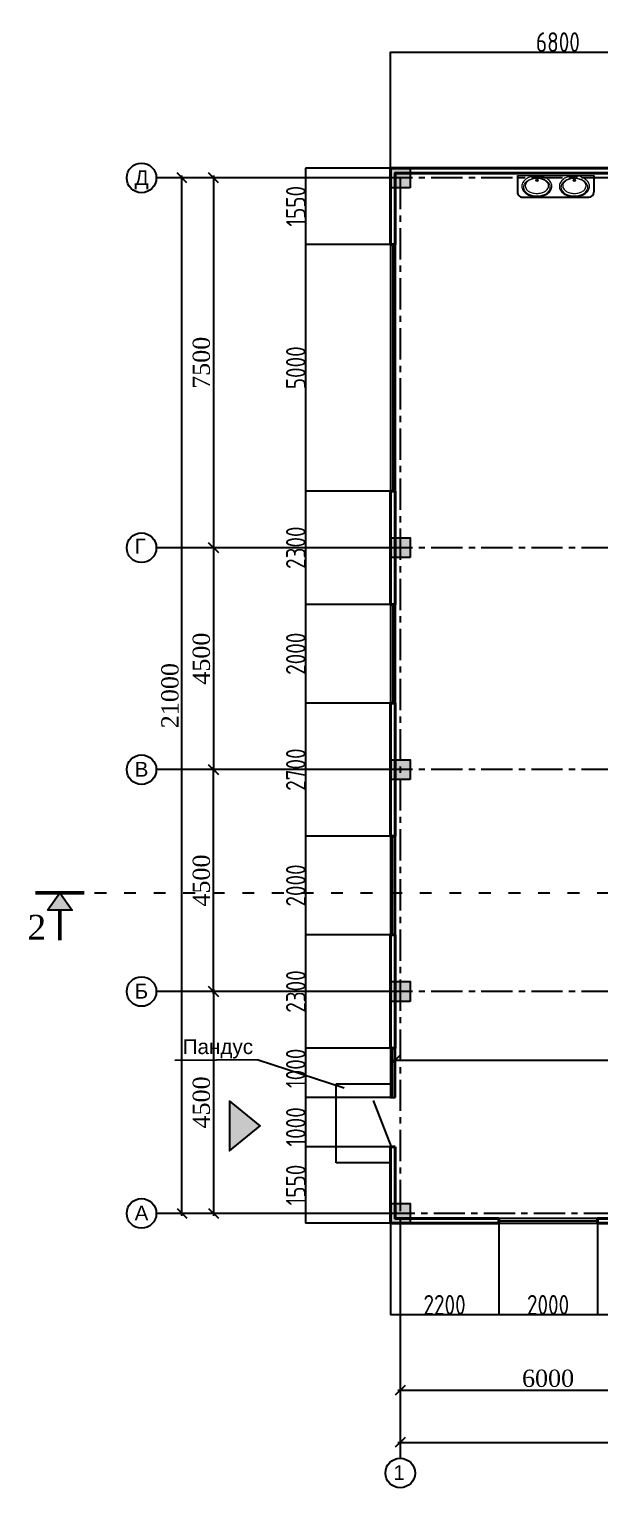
# Model space of a CAD drawing. Header units: millimetres. Extents: x 72928 to 1386960, y 320086 to 445536.
# Drawn here: x 106156 to 117737, y 384755 to 414337 of the extents above; entities that cross this region are included whole.
import ezdxf

# ---------------------------------------------------------------- set-up
doc = ezdxf.new("R2010")
doc.units = ezdxf.units.MM
doc.linetypes.add('ACAD_ISO03W100', pattern=[30, 12, -18])
doc.linetypes.add('CENTER', pattern=[50.8, 31.75, -6.35, 6.35, -6.35])
doc.layers.get('Defpoints').update_dxf_attribs({"color": 140})
doc.layers.add('ђЂЊЉЂ', color=7, linetype='Continuous')
doc.styles.add('Arch-Dim', font='romans.shx', dxfattribs={"width": 0.75})
doc.styles.add('ira', font='arial.ttf', dxfattribs={"height": 3})
doc.styles.add('J~stule', font='dutch.ttf')
doc.dimstyles.new('Annotative-UK', dxfattribs={"dimscale": 0, "dimtxt": 2.5, "dimasz": 1.5, "dimexe": 1.5, "dimexo": 1.5, "dimgap": 0.8, "dimtad": 1, "dimdec": 0, "dimdsep": 46, "dimtxsty": 'Arch-Dim', "dimblk": 'ARCHTICK', "dimcen": 2.5, "dimadec": 1, "dimazin": 2, "dimtfac": 1, "dimtdec": 0, "dimtix": 1, "dimtmove": 2, "dimatfit": 3, "dimfxl": 1, "dimtolj": 1, "dimtzin": 0, "dimarcsym": 0})
doc.dimstyles.new('J~style', dxfattribs={"dimscale": 100, "dimtxt": 3.5, "dimasz": 2, "dimexe": 0.55, "dimexo": 0.725, "dimtad": 1, "dimdec": 0, "dimdsep": 46, "dimtxsty": 'J~stule', "dimblk": 'OBLIQUE', "dimcen": 2, "dimdle": 0.5, "dimadec": 0, "dimazin": 0, "dimtfac": 1, "dimtdec": 0, "dimtmove": 0, "dimatfit": 3, "dimfxl": 1, "dimarcsym": 0})

# ---------------------------------------------------------------- blocks, each defined once
blk = doc.blocks.new('_Oblique')
at = {"color": 0, "linetype": 'ByBlock', "lineweight": -2}
blk.add_line((-0.5, -0.5), (0.5, 0.5), dxfattribs=at)
blk = doc.blocks.new('*D26')
at = {"color": 0, "lineweight": -2, "transparency": 16777216}
for p, q in [((113686, 386683), (113686, 385622)), ((161686, 386683), (161686, 385622)), ((113636, 385677), (161736, 385677))]:
    blk.add_line(p, q, dxfattribs=at)
at = {"layer": 'Defpoints', "color": 0, "transparency": 16777216}
for p in [(113686, 386756), (161686, 386756), (161686, 385677)]:
    blk.add_point(p, dxfattribs=at)
at = {"color": 0, "lineweight": -2, "transparency": 16777216, "xscale": 200, "yscale": 200, "zscale": 200, "rotation": 180}
blk.add_blockref('_Oblique', (113686, 385677), dxfattribs=at)
at = {"color": 0, "lineweight": -2, "transparency": 16777216, "xscale": 200, "yscale": 200, "zscale": 200}
blk.add_blockref('_Oblique', (161686, 385677), dxfattribs=at)
at = {"color": 0, "transparency": 16777216, "insert": (137686, 385918), "char_height": 350, "attachment_point": 5, "style": 'J~stule'}
blk.add_mtext('48000', dxfattribs=at)
blk = doc.blocks.new('*D31')
at = {"color": 0, "lineweight": -2, "transparency": 16777216}
for p, q in [((113686, 389340), (113686, 386678)), ((119686, 389340), (119686, 386678)), ((113636, 386733), (119736, 386733))]:
    blk.add_line(p, q, dxfattribs=at)
at = {"layer": 'Defpoints', "color": 0, "transparency": 16777216}
for p in [(113686, 389412), (119686, 389412), (119686, 386733)]:
    blk.add_point(p, dxfattribs=at)
at = {"color": 0, "lineweight": -2, "transparency": 16777216, "xscale": 200, "yscale": 200, "zscale": 200, "rotation": 180}
blk.add_blockref('_Oblique', (113686, 386733), dxfattribs=at)
at = {"color": 0, "lineweight": -2, "transparency": 16777216, "xscale": 200, "yscale": 200, "zscale": 200}
blk.add_blockref('_Oblique', (119686, 386733), dxfattribs=at)
at = {"color": 0, "transparency": 16777216, "insert": (116686, 386974), "char_height": 350, "attachment_point": 5, "style": 'J~stule'}
blk.add_mtext('6000', dxfattribs=at)
blk = doc.blocks.new('*D145')
at = {"color": 0, "lineweight": -2, "transparency": 16777216}
for p, q in [((109929, 411321), (109202, 411321)), ((109257, 390271), (109257, 411371)), ((111669, 390321), (109202, 390321))]:
    blk.add_line(p, q, dxfattribs=at)
at = {"layer": 'Defpoints', "color": 0, "transparency": 16777216}
for p in [(109257, 411321), (110002, 411321), (111741, 390321)]:
    blk.add_point(p, dxfattribs=at)
at = {"color": 0, "lineweight": -2, "transparency": 16777216, "xscale": 200, "yscale": 200, "zscale": 200}
for p, rotation in [((109257, 411321), 90), ((109257, 390321), 270)]:
    blk.add_blockref('_Oblique', p, dxfattribs=dict(at, rotation=rotation))
at = {"color": 0, "transparency": 16777216, "insert": (109015, 400821), "char_height": 350, "attachment_point": 5, "rotation": 90, "style": 'J~stule'}
blk.add_mtext('21000', dxfattribs=at)
blk = doc.blocks.new('*D32')
at = {"color": 0, "lineweight": -2, "transparency": 16777216}
for p, q in [((109929, 411321), (109842, 411321)), ((109897, 411371), (109897, 403771)), ((110173, 403821), (109842, 403821))]:
    blk.add_line(p, q, dxfattribs=at)
at = {"layer": 'Defpoints', "color": 0, "transparency": 16777216}
for p in [(110002, 411321), (109897, 403821), (110246, 403821)]:
    blk.add_point(p, dxfattribs=at)
at = {"color": 0, "lineweight": -2, "transparency": 16777216, "xscale": 200, "yscale": 200, "zscale": 200}
for p, rotation in [((109897, 411321), 90), ((109897, 403821), 270)]:
    blk.add_blockref('_Oblique', p, dxfattribs=dict(at, rotation=rotation))
at = {"color": 0, "transparency": 16777216, "insert": (109652, 407571), "char_height": 350, "attachment_point": 5, "rotation": 90, "style": 'J~stule'}
blk.add_mtext('7500', dxfattribs=at)
blk = doc.blocks.new('*D146')
at = {"color": 0, "lineweight": -2, "transparency": 16777216}
for p, q in [((110190, 394821), (109842, 394821)), ((109897, 394871), (109897, 390271)), ((112288, 390321), (109842, 390321))]:
    blk.add_line(p, q, dxfattribs=at)
at = {"layer": 'Defpoints', "color": 0, "transparency": 16777216}
for p in [(110263, 394821), (109897, 390321), (112361, 390321)]:
    blk.add_point(p, dxfattribs=at)
at = {"color": 0, "lineweight": -2, "transparency": 16777216, "xscale": 200, "yscale": 200, "zscale": 200}
for p, rotation in [((109897, 394821), 90), ((109897, 390321), 270)]:
    blk.add_blockref('_Oblique', p, dxfattribs=dict(at, rotation=rotation))
at = {"color": 0, "transparency": 16777216, "insert": (109652, 392571), "char_height": 350, "attachment_point": 5, "rotation": 90, "style": 'J~stule'}
blk.add_mtext('4500', dxfattribs=at)
blk = doc.blocks.new('*D147')
at = {"color": 0, "lineweight": -2, "transparency": 16777216}
for p, q in [((109897, 394771), (109897, 399371)), ((112647, 399321), (109842, 399321)), ((112647, 394821), (109842, 394821))]:
    blk.add_line(p, q, dxfattribs=at)
at = {"layer": 'Defpoints', "color": 0, "transparency": 16777216}
for p in [(109897, 399321), (112720, 399321), (112720, 394821)]:
    blk.add_point(p, dxfattribs=at)
at = {"color": 0, "lineweight": -2, "transparency": 16777216, "xscale": 200, "yscale": 200, "zscale": 200}
for p, rotation in [((109897, 399321), 90), ((109897, 394821), 270)]:
    blk.add_blockref('_Oblique', p, dxfattribs=dict(at, rotation=rotation))
at = {"color": 0, "transparency": 16777216, "insert": (109652, 397071), "char_height": 350, "attachment_point": 5, "rotation": 90, "style": 'J~stule'}
blk.add_mtext('4500', dxfattribs=at)
blk = doc.blocks.new('*D33')
at = {"color": 0, "lineweight": -2, "transparency": 16777216}
for p, q in [((110173, 403821), (109842, 403821)), ((109897, 403871), (109897, 399271)), ((110173, 399321), (109842, 399321))]:
    blk.add_line(p, q, dxfattribs=at)
at = {"layer": 'Defpoints', "color": 0, "transparency": 16777216}
for p in [(110246, 403821), (109897, 399321), (110246, 399321)]:
    blk.add_point(p, dxfattribs=at)
at = {"color": 0, "lineweight": -2, "transparency": 16777216, "xscale": 200, "yscale": 200, "zscale": 200}
for p, rotation in [((109897, 403821), 90), ((109897, 399321), 270)]:
    blk.add_blockref('_Oblique', p, dxfattribs=dict(at, rotation=rotation))
at = {"color": 0, "transparency": 16777216, "insert": (109652, 401571), "char_height": 350, "attachment_point": 5, "rotation": 90, "style": 'J~stule'}
blk.add_mtext('4500', dxfattribs=at)
blk = doc.blocks.new('hfhfrt')
at = {"lineweight": 13}
blk.add_line((1120341, -286193), (1120341, -284643), dxfattribs=at)
at = {"color": 7}
for p, q in [((1120341, -284643), (1120680, -284643)), ((1120341, -286193), (1120680, -286193))]:
    blk.add_line(p, q, dxfattribs=at)
blk.add_line((1120780, -286093), (1120780, -284743))
at = {"lineweight": 13}
for centre, radius in [((1120370, -285038), 17.3), ((1120370, -284986), 9.72), ((1120370, -285038), 10.5), ((1120370, -285090), 9.72), ((1120440, -285038), 23.1), ((1120440, -285038), 14.7), ((1120370, -285747), 9.72), ((1120370, -285799), 17.3), ((1120370, -285799), 10.5), ((1120370, -285851), 9.72), ((1120440, -285799), 23.1), ((1120440, -285799), 14.7)]:
    blk.add_circle(centre, radius, dxfattribs=at)
for centre, radius, start, end in [((1120673, -285006), 321, 145.0207, 163.8377), ((1120605, -284958), 237, 120.6261, 145.0207), ((1120663, -285010), 258, 147.2843, 165.0999), ((1120700, -285006), 294, 146.8349, 164.8534), ((1120596, -284967), 178, 122.8146, 147.2843), ((1120626, -284958), 206, 122.3676, 146.8349), ((1120561, -284885), 152, 90, 120.6261), ((1120554, -284901), 100, 90, 122.8146), ((1120580, -284885), 119, 90, 122.3676), ((1120554, -284901), 100, 57.1854, 90), ((1120561, -284885), 152, 59.3739, 90), ((1120580, -284885), 119, 57.6324, 90), ((1120511, -284967), 178, 32.7157, 57.1854), ((1120518, -284958), 237, 34.9793, 59.3739), ((1120533, -284958), 206, 33.1651, 57.6324), ((1120445, -285010), 258, 14.9001, 32.7157), ((1120459, -285006), 294, 15.1466, 33.1651), ((1120449, -285006), 321, 16.1623, 34.9793), ((1120782, -285038), 434, 163.8377, 180), ((1120782, -285038), 434, 180, 196.1623), ((1120673, -285069), 321, 196.1623, 214.9793), ((1120817, -285038), 415, 164.8534, 180), ((1120769, -285038), 367, 165.0999, 180), ((1120769, -285038), 367, 180, 194.9001), ((1120817, -285038), 415, 180, 195.1466), ((1120663, -285066), 258, 194.9001, 212.7157), ((1120700, -285070), 294, 195.1466, 213.1651), ((1120445, -285066), 258, 327.2843, 345.0999), ((1120338, -285038), 367, 0, 14.9001), ((1120338, -285038), 367, 345.0999, 0), ((1120459, -285070), 294, 326.8349, 344.8534), ((1120449, -285069), 321, 325.0207, 343.8377), ((1120342, -285038), 415, 0, 15.1466), ((1120342, -285038), 415, 344.8534, 0), ((1120340, -285038), 434, 0, 16.1623), ((1120340, -285038), 434, 343.8377, 0), ((1120605, -285117), 237, 214.9793, 239.3739), ((1120596, -285109), 178, 212.7157, 237.1854), ((1120626, -285118), 206, 213.1651, 237.6324), ((1120561, -285191), 152, 239.3739, 270), ((1120554, -285174), 100, 237.1854, 270), ((1120580, -285191), 119, 237.6324, 270), ((1120554, -285174), 100, 270, 302.8146), ((1120561, -285191), 152, 270, 300.6261), ((1120580, -285191), 119, 270, 302.3676), ((1120511, -285109), 178, 302.8146, 327.2843), ((1120518, -285117), 237, 300.6261, 325.0207), ((1120533, -285118), 206, 302.3676, 326.8349), ((1120782, -285799), 434, 163.8377, 180), ((1120673, -285767), 321, 145.0207, 163.8377), ((1120817, -285799), 415, 164.8534, 180), ((1120769, -285799), 367, 165.0999, 180), ((1120605, -285719), 237, 120.6261, 145.0207), ((1120663, -285771), 258, 147.2843, 165.0999), ((1120700, -285767), 294, 146.8349, 164.8534), ((1120596, -285728), 178, 122.8146, 147.2843), ((1120626, -285719), 206, 122.3676, 146.8349), ((1120561, -285646), 152, 90, 120.6261), ((1120554, -285662), 100, 90, 122.8146), ((1120580, -285646), 119, 90, 122.3676), ((1120554, -285662), 100, 57.1854, 90), ((1120561, -285646), 152, 59.3739, 90), ((1120580, -285646), 119, 57.6324, 90), ((1120511, -285728), 178, 32.7157, 57.1854), ((1120518, -285719), 237, 34.9793, 59.3739), ((1120533, -285719), 206, 33.1651, 57.6324), ((1120445, -285771), 258, 14.9001, 32.7157), ((1120338, -285799), 367, 0, 14.9001), ((1120459, -285767), 294, 15.1466, 33.1651), ((1120449, -285767), 321, 16.1623, 34.9793), ((1120342, -285799), 415, 0, 15.1466), ((1120340, -285799), 434, 0, 16.1623), ((1120782, -285799), 434, 180, 196.1623), ((1120673, -285830), 321, 196.1623, 214.9793), ((1120769, -285799), 367, 180, 194.9001), ((1120817, -285799), 415, 180, 195.1466), ((1120605, -285878), 237, 214.9793, 239.3739), ((1120663, -285827), 258, 194.9001, 212.7157), ((1120700, -285831), 294, 195.1466, 213.1651), ((1120596, -285870), 178, 212.7157, 237.1854), ((1120626, -285879), 206, 213.1651, 237.6324), ((1120554, -285935), 100, 237.1854, 270), ((1120580, -285952), 119, 237.6324, 270), ((1120554, -285935), 100, 270, 302.8146), ((1120580, -285952), 119, 270, 302.3676), ((1120511, -285870), 178, 302.8146, 327.2843), ((1120518, -285878), 237, 300.6261, 325.0207), ((1120533, -285879), 206, 302.3676, 326.8349), ((1120445, -285827), 258, 327.2843, 345.0999), ((1120338, -285799), 367, 345.0999, 0), ((1120459, -285831), 294, 326.8349, 344.8534), ((1120449, -285830), 321, 325.0207, 343.8377), ((1120342, -285799), 415, 344.8534, 0), ((1120340, -285799), 434, 343.8377, 0), ((1120561, -285952), 152, 239.3739, 270), ((1120561, -285952), 152, 270, 300.6261)]:
    blk.add_arc(centre, radius, start, end, dxfattribs=at)
at = {"color": 7}
for centre, start, end in [((1120680, -284743), 0, 90), ((1120680, -286093), 270, 0)]:
    blk.add_arc(centre, 100, start, end, dxfattribs=at)
blk = doc.blocks.new('*D151')
at = {"color": 0, "lineweight": -2, "transparency": 16777216}
for p, q in [((113586, 393598), (113586, 393374)), ((137486, 393598), (137486, 393374)), ((113536, 393429), (137536, 393429))]:
    blk.add_line(p, q, dxfattribs=at)
at = {"layer": 'Defpoints', "color": 0, "transparency": 16777216}
for p in [(113586, 393671), (137486, 393671), (137486, 393429)]:
    blk.add_point(p, dxfattribs=at)
at = {"color": 0, "lineweight": -2, "transparency": 16777216, "xscale": 200, "yscale": 200, "zscale": 200, "rotation": 180}
blk.add_blockref('_Oblique', (113586, 393429), dxfattribs=at)
at = {"color": 0, "lineweight": -2, "transparency": 16777216, "xscale": 200, "yscale": 200, "zscale": 200}
blk.add_blockref('_Oblique', (137486, 393429), dxfattribs=at)
at = {"color": 0, "transparency": 16777216, "insert": (125536, 393670), "char_height": 350, "attachment_point": 5, "style": 'J~stule'}
blk.add_mtext('23900', dxfattribs=at)
blk = doc.blocks.new('_ArchTick')
at = {"color": 0, "linetype": 'ByBlock', "const_width": 0.15}
blk.add_lwpolyline([(-0.5, -0.5), (0.5, 0.5)], dxfattribs=at)
blk = doc.blocks.new('*D163')
at = {"color": 0, "lineweight": -2, "transparency": 16777216}
for p, q in [((113486, 390119), (113486, 388265)), ((115686, 390119), (115686, 388265)), ((113486, 388267), (115686, 388267))]:
    blk.add_line(p, q, dxfattribs=at)
at = {"layer": 'Defpoints', "color": 0, "transparency": 16777216}
for p in [(113486, 390121), (115686, 390121), (115686, 388267)]:
    blk.add_point(p, dxfattribs=at)
at = {"color": 0, "lineweight": -2, "transparency": 16777216, "xscale": 1.5, "yscale": 1.5, "zscale": 1.5, "rotation": 180}
blk.add_blockref('_ArchTick', (113486, 388267), dxfattribs=at)
at = {"color": 0, "lineweight": -2, "transparency": 16777216, "xscale": 1.5, "yscale": 1.5, "zscale": 1.5}
blk.add_blockref('_ArchTick', (115686, 388267), dxfattribs=at)
at = {"color": 0, "transparency": 16777216, "insert": (114586, 388467), "char_height": 400, "attachment_point": 5, "style": 'Arch-Dim'}
blk.add_mtext('\\A1;2200', dxfattribs=at)
blk = doc.blocks.new('*D180')
at = {"color": 0, "lineweight": -2, "transparency": 16777216}
for p, q in [((115686, 390119), (115686, 388265)), ((117686, 390119), (117686, 388265)), ((115686, 388267), (117686, 388267))]:
    blk.add_line(p, q, dxfattribs=at)
at = {"layer": 'Defpoints', "color": 0, "transparency": 16777216}
for p in [(115686, 390121), (117686, 390121), (117686, 388267)]:
    blk.add_point(p, dxfattribs=at)
at = {"color": 0, "lineweight": -2, "transparency": 16777216, "xscale": 1.5, "yscale": 1.5, "zscale": 1.5, "rotation": 180}
blk.add_blockref('_ArchTick', (115686, 388267), dxfattribs=at)
at = {"color": 0, "lineweight": -2, "transparency": 16777216, "xscale": 1.5, "yscale": 1.5, "zscale": 1.5}
blk.add_blockref('_ArchTick', (117686, 388267), dxfattribs=at)
at = {"color": 0, "transparency": 16777216, "insert": (116686, 388467), "char_height": 400, "attachment_point": 5, "style": 'Arch-Dim'}
blk.add_mtext('\\A1;2000', dxfattribs=at)
blk = doc.blocks.new('*D181')
at = {"color": 0, "lineweight": -2, "transparency": 16777216}
for p, q in [((117686, 390119), (117686, 388265)), ((121686, 390119), (121686, 388265)), ((117686, 388267), (121686, 388267))]:
    blk.add_line(p, q, dxfattribs=at)
at = {"layer": 'Defpoints', "color": 0, "transparency": 16777216}
for p in [(117686, 390121), (121686, 390121), (121686, 388267)]:
    blk.add_point(p, dxfattribs=at)
at = {"color": 0, "lineweight": -2, "transparency": 16777216, "xscale": 1.5, "yscale": 1.5, "zscale": 1.5, "rotation": 180}
blk.add_blockref('_ArchTick', (117686, 388267), dxfattribs=at)
at = {"color": 0, "lineweight": -2, "transparency": 16777216, "xscale": 1.5, "yscale": 1.5, "zscale": 1.5}
blk.add_blockref('_ArchTick', (121686, 388267), dxfattribs=at)
at = {"color": 0, "transparency": 16777216, "insert": (119686, 388467), "char_height": 400, "attachment_point": 5, "style": 'Arch-Dim'}
blk.add_mtext('\\A1;4000', dxfattribs=at)
blk = doc.blocks.new('*D196')
at = {"color": 0, "lineweight": -2, "transparency": 16777216}
for p, q in [((113485, 391671), (111767, 391671)), ((111768, 390121), (111768, 391671)), ((113485, 390121), (111767, 390121))]:
    blk.add_line(p, q, dxfattribs=at)
at = {"layer": 'Defpoints', "color": 0, "transparency": 16777216}
for p in [(111768, 391671), (113486, 391671), (113486, 390121)]:
    blk.add_point(p, dxfattribs=at)
at = {"color": 0, "lineweight": -2, "transparency": 16777216, "xscale": 1.5, "yscale": 1.5, "zscale": 1.5}
for p, rotation in [((111768, 391671), 90), ((111768, 390121), 270)]:
    blk.add_blockref('_ArchTick', p, dxfattribs=dict(at, rotation=rotation))
at = {"color": 0, "transparency": 16777216, "insert": (111568, 390896), "char_height": 400, "attachment_point": 5, "rotation": 90, "style": 'Arch-Dim'}
blk.add_mtext('\\A1;1550', dxfattribs=at)
blk = doc.blocks.new('*D197')
at = {"color": 0, "lineweight": -2, "transparency": 16777216}
for p, q in [((113485, 395971), (111767, 395971)), ((111768, 393671), (111768, 395971)), ((113485, 393671), (111767, 393671))]:
    blk.add_line(p, q, dxfattribs=at)
at = {"layer": 'Defpoints', "color": 0, "transparency": 16777216}
for p in [(111768, 395971), (113486, 395971), (113486, 393671)]:
    blk.add_point(p, dxfattribs=at)
at = {"color": 0, "lineweight": -2, "transparency": 16777216, "xscale": 1.5, "yscale": 1.5, "zscale": 1.5}
for p, rotation in [((111768, 395971), 90), ((111768, 393671), 270)]:
    blk.add_blockref('_ArchTick', p, dxfattribs=dict(at, rotation=rotation))
at = {"color": 0, "transparency": 16777216, "insert": (111568, 394821), "char_height": 400, "attachment_point": 5, "rotation": 90, "style": 'Arch-Dim'}
blk.add_mtext('\\A1;2300', dxfattribs=at)
blk = doc.blocks.new('*D198')
at = {"color": 0, "lineweight": -2, "transparency": 16777216}
for p, q in [((113485, 397971), (111767, 397971)), ((111768, 395971), (111768, 397971)), ((113485, 395971), (111767, 395971))]:
    blk.add_line(p, q, dxfattribs=at)
at = {"layer": 'Defpoints', "color": 0, "transparency": 16777216}
for p in [(111768, 397971), (113486, 397971), (113486, 395971)]:
    blk.add_point(p, dxfattribs=at)
at = {"color": 0, "lineweight": -2, "transparency": 16777216, "xscale": 1.5, "yscale": 1.5, "zscale": 1.5}
for p, rotation in [((111768, 397971), 90), ((111768, 395971), 270)]:
    blk.add_blockref('_ArchTick', p, dxfattribs=dict(at, rotation=rotation))
at = {"color": 0, "transparency": 16777216, "insert": (111568, 396971), "char_height": 400, "attachment_point": 5, "rotation": 90, "style": 'Arch-Dim'}
blk.add_mtext('\\A1;2000', dxfattribs=at)
blk = doc.blocks.new('*D164')
at = {"color": 0, "lineweight": -2, "transparency": 16777216}
for p, q in [((113485, 400671), (111767, 400671)), ((111768, 397971), (111768, 400671)), ((113485, 397971), (111767, 397971))]:
    blk.add_line(p, q, dxfattribs=at)
at = {"layer": 'Defpoints', "color": 0, "transparency": 16777216}
for p in [(111768, 400671), (113486, 400671), (113486, 397971)]:
    blk.add_point(p, dxfattribs=at)
at = {"color": 0, "lineweight": -2, "transparency": 16777216, "xscale": 1.5, "yscale": 1.5, "zscale": 1.5}
for p, rotation in [((111768, 400671), 90), ((111768, 397971), 270)]:
    blk.add_blockref('_ArchTick', p, dxfattribs=dict(at, rotation=rotation))
at = {"color": 0, "transparency": 16777216, "insert": (111568, 399321), "char_height": 400, "attachment_point": 5, "rotation": 90, "style": 'Arch-Dim'}
blk.add_mtext('\\A1;2700', dxfattribs=at)
blk = doc.blocks.new('*D165')
at = {"color": 0, "lineweight": -2, "transparency": 16777216}
for p, q in [((113485, 402671), (111767, 402671)), ((111768, 400671), (111768, 402671)), ((113485, 400671), (111767, 400671))]:
    blk.add_line(p, q, dxfattribs=at)
at = {"layer": 'Defpoints', "color": 0, "transparency": 16777216}
for p in [(111768, 402671), (113486, 402671), (113486, 400671)]:
    blk.add_point(p, dxfattribs=at)
at = {"color": 0, "lineweight": -2, "transparency": 16777216, "xscale": 1.5, "yscale": 1.5, "zscale": 1.5}
for p, rotation in [((111768, 402671), 90), ((111768, 400671), 270)]:
    blk.add_blockref('_ArchTick', p, dxfattribs=dict(at, rotation=rotation))
at = {"color": 0, "transparency": 16777216, "insert": (111568, 401671), "char_height": 400, "attachment_point": 5, "rotation": 90, "style": 'Arch-Dim'}
blk.add_mtext('\\A1;2000', dxfattribs=at)
blk = doc.blocks.new('*D166')
at = {"color": 0, "lineweight": -2, "transparency": 16777216}
for p, q in [((113485, 404971), (111767, 404971)), ((111768, 402671), (111768, 404971)), ((113485, 402671), (111767, 402671))]:
    blk.add_line(p, q, dxfattribs=at)
at = {"layer": 'Defpoints', "color": 0, "transparency": 16777216}
for p in [(111768, 404971), (113486, 404971), (113486, 402671)]:
    blk.add_point(p, dxfattribs=at)
at = {"color": 0, "lineweight": -2, "transparency": 16777216, "xscale": 1.5, "yscale": 1.5, "zscale": 1.5}
for p, rotation in [((111768, 404971), 90), ((111768, 402671), 270)]:
    blk.add_blockref('_ArchTick', p, dxfattribs=dict(at, rotation=rotation))
at = {"color": 0, "transparency": 16777216, "insert": (111568, 403821), "char_height": 400, "attachment_point": 5, "rotation": 90, "style": 'Arch-Dim'}
blk.add_mtext('\\A1;2300', dxfattribs=at)
blk = doc.blocks.new('*D167')
at = {"color": 0, "lineweight": -2, "transparency": 16777216}
for p, q in [((113485, 409971), (111767, 409971)), ((111768, 404971), (111768, 409971)), ((113485, 404971), (111767, 404971))]:
    blk.add_line(p, q, dxfattribs=at)
at = {"layer": 'Defpoints', "color": 0, "transparency": 16777216}
for p in [(111768, 409971), (113486, 409971), (113486, 404971)]:
    blk.add_point(p, dxfattribs=at)
at = {"color": 0, "lineweight": -2, "transparency": 16777216, "xscale": 1.5, "yscale": 1.5, "zscale": 1.5}
for p, rotation in [((111768, 409971), 90), ((111768, 404971), 270)]:
    blk.add_blockref('_ArchTick', p, dxfattribs=dict(at, rotation=rotation))
at = {"color": 0, "transparency": 16777216, "insert": (111568, 407471), "char_height": 400, "attachment_point": 5, "rotation": 90, "style": 'Arch-Dim'}
blk.add_mtext('\\A1;5000', dxfattribs=at)
blk = doc.blocks.new('*D168')
at = {"color": 0, "lineweight": -2, "transparency": 16777216}
for p, q in [((113485, 411521), (111767, 411521)), ((111768, 409971), (111768, 411521)), ((113485, 409971), (111767, 409971))]:
    blk.add_line(p, q, dxfattribs=at)
at = {"layer": 'Defpoints', "color": 0, "transparency": 16777216}
for p in [(111768, 411521), (113486, 411521), (113486, 409971)]:
    blk.add_point(p, dxfattribs=at)
at = {"color": 0, "lineweight": -2, "transparency": 16777216, "xscale": 1.5, "yscale": 1.5, "zscale": 1.5}
for p, rotation in [((111768, 411521), 90), ((111768, 409971), 270)]:
    blk.add_blockref('_ArchTick', p, dxfattribs=dict(at, rotation=rotation))
at = {"color": 0, "transparency": 16777216, "insert": (111568, 410746), "char_height": 400, "attachment_point": 5, "rotation": 90, "style": 'Arch-Dim'}
blk.add_mtext('\\A1;1550', dxfattribs=at)
blk = doc.blocks.new('*D169')
at = {"color": 0, "lineweight": -2, "transparency": 16777216}
for p, q in [((113485, 392671), (111766, 392671)), ((111768, 391671), (111768, 392671)), ((113485, 391671), (111766, 391671))]:
    blk.add_line(p, q, dxfattribs=at)
at = {"layer": 'Defpoints', "color": 0, "transparency": 16777216}
for p in [(111768, 392671), (113486, 392671), (113486, 391671)]:
    blk.add_point(p, dxfattribs=at)
at = {"color": 0, "lineweight": -2, "transparency": 16777216, "xscale": 1.5, "yscale": 1.5, "zscale": 1.5}
for p, rotation in [((111768, 392671), 90), ((111768, 391671), 270)]:
    blk.add_blockref('_ArchTick', p, dxfattribs=dict(at, rotation=rotation))
at = {"color": 0, "transparency": 16777216, "insert": (111567, 392075), "char_height": 400, "attachment_point": 5, "rotation": 90, "style": 'Arch-Dim'}
blk.add_mtext('\\A1;1000', dxfattribs=at)
blk = doc.blocks.new('*D170')
at = {"color": 0, "lineweight": -2, "transparency": 16777216}
for p, q in [((113485, 393671), (111766, 393671)), ((111768, 392671), (111768, 393671)), ((113485, 392671), (111766, 392671))]:
    blk.add_line(p, q, dxfattribs=at)
at = {"layer": 'Defpoints', "color": 0, "transparency": 16777216}
for p in [(111768, 393671), (113486, 393671), (113486, 392671)]:
    blk.add_point(p, dxfattribs=at)
at = {"color": 0, "lineweight": -2, "transparency": 16777216, "xscale": 1.5, "yscale": 1.5, "zscale": 1.5}
for p, rotation in [((111768, 393671), 90), ((111768, 392671), 270)]:
    blk.add_blockref('_ArchTick', p, dxfattribs=dict(at, rotation=rotation))
at = {"color": 0, "transparency": 16777216, "insert": (111567, 393263), "char_height": 400, "attachment_point": 5, "rotation": 90, "style": 'Arch-Dim'}
blk.add_mtext('\\A1;1000', dxfattribs=at)
blk = doc.blocks.new('*D171')
at = {"color": 0, "lineweight": -2, "transparency": 16777216}
for p, q in [((113486, 411522), (113486, 413876)), ((113486, 413874), (120286, 413874)), ((120286, 411522), (120286, 413876))]:
    blk.add_line(p, q, dxfattribs=at)
at = {"layer": 'Defpoints', "color": 0, "transparency": 16777216}
for p in [(120286, 413874), (113486, 411521), (120286, 411521)]:
    blk.add_point(p, dxfattribs=at)
at = {"color": 0, "lineweight": -2, "transparency": 16777216, "xscale": 1.5, "yscale": 1.5, "zscale": 1.5, "rotation": 180}
blk.add_blockref('_ArchTick', (113486, 413874), dxfattribs=at)
at = {"color": 0, "lineweight": -2, "transparency": 16777216, "xscale": 1.5, "yscale": 1.5, "zscale": 1.5}
blk.add_blockref('_ArchTick', (120286, 413874), dxfattribs=at)
at = {"color": 0, "transparency": 16777216, "insert": (116886, 414075), "char_height": 400, "attachment_point": 5, "style": 'Arch-Dim'}
blk.add_mtext('\\A1;6800', dxfattribs=at)

msp = doc.modelspace()

# ---------------------------------------------------------------- hatches: boundary and pattern name
h = msp.add_hatch(color=256)
h.dxf.hatch_style = 1
h.paths.add_polyline_path([(113886.2, 411120.5), (113486.2, 411120.5), (113486.2, 411520.5), (113886.2, 411520.5)])
h = msp.add_hatch(color=256)
h.dxf.hatch_style = 1
h.paths.add_polyline_path([(113886.2, 403620.5), (113486.2, 403620.5), (113486.2, 404020.5), (113886.2, 404020.5)])
h = msp.add_hatch(color=256)
h.dxf.hatch_style = 1
h.paths.add_polyline_path([(113886.2, 399120.5), (113486.2, 399120.5), (113486.2, 399520.5), (113886.2, 399520.5)])
h = msp.add_hatch(color=7)
h.dxf.hatch_style = 1
h.paths.add_polyline_path([(106778.4, 396820.1), (106528.4, 396470.1), (107028.4, 396470.1)])
h = msp.add_hatch(color=256)
h.dxf.hatch_style = 1
h.paths.add_polyline_path([(113886.2, 394620.5), (113486.2, 394620.5), (113486.2, 395020.5), (113886.2, 395020.5)])
h = msp.add_hatch(color=1)
h.dxf.hatch_style = 1
h.paths.add_polyline_path([(110224.5, 392606.7), (110224.5, 391586.7), (110844.5, 392096.7)])
h = msp.add_hatch(color=256)
h.dxf.hatch_style = 1
h.paths.add_polyline_path([(113886.2, 390120.5), (113486.2, 390120.5), (113486.2, 390520.5), (113886.2, 390520.5)])

# ---------------------------------------------------------------- linework, layer by layer
for p, q in [((113486.2, 411320.5), (108736.7, 411320.5)), ((113536.2, 409970.5), (113536.2, 404970.5)), ((113486.2, 403820.5), (108736.7, 403820.5)), ((113536.2, 402670.5), (113536.2, 400670.5)), ((113486.2, 399320.5), (108736.7, 399320.5)), ((113536.2, 395970.5), (113536.2, 397970.5)), ((113486.2, 394820.5), (108736.7, 394820.5)), ((113536.2, 392670.5), (113536.2, 393670.5)), ((110801.5, 393433.7), (109110.5, 393418.7)), ((110801.5, 393433.7), (112547.5, 392864.7)), ((112386.2, 391347.7), (112386.2, 392947.7)), ((112386.2, 392947.7), (113486.2, 392947.7)), ((113511.2, 391670.5), (113140.5, 392610.7)), ((113486.2, 392670.5), (113586.2, 392670.5)), ((113486.2, 391347.7), (112386.2, 391347.7)), ((113486.2, 390320.5), (108736.7, 390320.5)), ((113686.2, 390120.5), (113686.2, 385355.2)), ((115686.2, 390170.4), (117686.2, 390170.4))]:
    msp.add_line(p, q)
at = {"color": 1, "linetype": 'CENTER', "ltscale": 20}
for p, q in [((161686.2, 411320.5), (110086.9, 411320.5)), ((113686.2, 411320.5), (113686.2, 385355.2)), ((161686.2, 403820.5), (110086.9, 403820.5)), ((161686.2, 399320.5), (110086.9, 399320.5)), ((161686.2, 394820.5), (110086.9, 394820.5)), ((161736.2, 390320.5), (109736.7, 390320.5))]:
    msp.add_line(p, q, dxfattribs=at)
at = {"lineweight": 40}
for p, q in [((113586.2, 409970.5), (113486.2, 409970.5)), ((113586.2, 404970.5), (113486.2, 404970.5)), ((113586.2, 402670.5), (113486.2, 402670.5)), ((113586.2, 400670.5), (113486.2, 400670.5)), ((113586.2, 397970.5), (113486.2, 397970.5)), ((113586.2, 395970.5), (113486.2, 395970.5)), ((113586.2, 393670.5), (113486.2, 393670.5)), ((113586.2, 391670.5), (113486.2, 391670.5)), ((115686.2, 390220.5), (115686.2, 390120.5)), ((117686.2, 390220.5), (117686.2, 390120.5))]:
    msp.add_line(p, q, dxfattribs=at)
at = {"color": 1, "linetype": 'ACAD_ISO03W100', "ltscale": 20}
msp.add_line((106283.2, 396820.1), (165947.2, 396820.1), dxfattribs=at)
at = {"lineweight": 50}
for p, q in [((107273.7, 396820.1), (106283.2, 396820.1)), ((106778.4, 396470.1), (106778.4, 395859.8))]:
    msp.add_line(p, q, dxfattribs=at)
at = {"lineweight": 40}
for points in [[(113486.2, 409970.5), (113486.2, 411520.5), (120286.2, 411520.5)], [(113586.2, 409970.5), (113586.2, 411420.5), (120286.2, 411420.5)], [(113486.2, 402670.5), (113486.2, 404970.5)], [(113586.2, 402670.5), (113586.2, 404970.5)], [(113486.2, 397970.5), (113486.2, 400670.5)], [(113586.2, 397970.5), (113586.2, 400670.5)], [(113486.2, 393670.5), (113486.2, 395970.5)], [(113586.2, 393670.5), (113586.2, 395970.5)], [(115686.2, 390120.5), (113486.2, 390120.5), (113486.2, 391670.5)], [(115686.2, 390220.5), (113586.2, 390220.5), (113586.2, 391670.5)], [(121686.2, 390220.5), (117686.2, 390220.5)], [(121686.2, 390120.5), (117686.2, 390120.5)]]:
    msp.add_lwpolyline(points, dxfattribs=at)
for points in [[(113886.2, 411120.5), (113486.2, 411120.5), (113486.2, 411520.5), (113886.2, 411520.5)], [(113486.2, 404970.5), (113586.2, 404970.5), (113586.2, 409970.5), (113486.2, 409970.5)], [(113886.2, 403620.5), (113486.2, 403620.5), (113486.2, 404020.5), (113886.2, 404020.5)], [(113486.2, 400670.5), (113586.2, 400670.5), (113586.2, 402670.5), (113486.2, 402670.5)], [(113886.2, 399120.5), (113486.2, 399120.5), (113486.2, 399520.5), (113886.2, 399520.5)], [(113486.2, 395970.5), (113586.2, 395970.5), (113586.2, 397970.5), (113486.2, 397970.5)], [(113886.2, 394620.5), (113486.2, 394620.5), (113486.2, 395020.5), (113886.2, 395020.5)], [(110224.5, 392606.7), (110224.5, 391586.7), (110844.5, 392096.7), (110844.5, 392096.7)], [(113886.2, 390120.5), (113486.2, 390120.5), (113486.2, 390520.5), (113886.2, 390520.5)], [(115686.2, 390120.5), (117686.2, 390120.5), (117686.2, 390220.3), (115686.2, 390220.3)]]:
    msp.add_lwpolyline(points, close=True)
for points in [[(113486.2, 411520.5), (113486.2, 392670.5)], [(138186.2, 411520.5), (113486.2, 411520.5)], [(113586.2, 411370.5), (113586.2, 392670.5)], [(106528.4, 396470.1), (106778.4, 396820.1), (107028.4, 396470.1), (106528.4, 396470.1)], [(113586.2, 392670.5), (113586.2, 393670.5), (113486.2, 393670.5), (113486.2, 392670.5)], [(113486.2, 391670.5), (113586.2, 391670.5)]]:
    msp.add_lwpolyline(points)
for centre in [(108436.7, 411320.5), (108436.7, 403820.5), (108436.7, 399320.5), (108436.7, 394820.5), (108436.7, 390320.5), (113686.2, 385055.2)]:
    msp.add_circle(centre, 300)

# ---------------------------------------------------------------- block references
at = {"rotation": 270}
msp.add_blockref('hfhfrt', (402257.9, 1531711.6), dxfattribs=at)

# ---------------------------------------------------------------- texts
at = {"lineweight": 20, "style": 'ira'}
msp.add_text('Пандус', height=300, dxfattribs=at).set_placement((109271.5, 393551.7))
at = {"insert": (106123, 396375.3), "char_height": 500, "attachment_point": 1, "style": 'J~stule'}
msp.add_mtext_dynamic_manual_height_columns('2', width=785.766, gutter_width=3676.1, heights=[0], dxfattribs=at)
at = {"layer": 'ђЂЊЉЂ', "color": 7, "style": 'ira'}
for s, p in [('Д', (108296.1, 411177.9)), ('Г', (108296.1, 403703.1)), ('B', (108296.1, 399177.9)), ('Б', (108296.1, 394677.9)), ('A', (108296.1, 390177.9)), ('1', (113545.6, 384912.6))]:
    msp.add_text(s, height=300, dxfattribs=at).set_placement(p)

# ---------------------------------------------------------------- dimensions: what is measured, and where the dimension line sits
for base, p1, p2, picture, middle in [((120286.2, 413874.1), (113486.2, 411520.5), (120286.2, 411520.5), '*D171', (116886.2, 414074.9)), ((115686.2, 388266.7), (113486.2, 390120.5), (115686.2, 390120.5), '*D163', (114586.2, 388467.5)), ((117686.2, 388266.7), (115686.2, 390120.5), (117686.2, 390120.5), '*D180', (116686.2, 388467.5)), ((121686.2, 388266.7), (117686.2, 390120.5), (121686.2, 390120.5), '*D181', (119686.2, 388467.5))]:
    dim = msp.add_linear_dim(base=base, p1=p1, p2=p2, dimstyle='Annotative-UK', override={"dimtxt": 400, "dimtoh": 1, "dimzin": 3})
    dim.commit()
    dim.dimension.update_dxf_attribs({"geometry": picture, "text_midpoint": middle})
for base, p1, p2, picture, middle in [((111768.5, 411520.5), (113486.2, 409970.5), (113486.2, 411520.5), '*D168', (111567.7, 410745.5)), ((111768.5, 409970.5), (113486.2, 404970.5), (113486.2, 409970.5), '*D167', (111567.7, 407470.5)), ((111768.5, 404970.5), (113486.2, 402670.5), (113486.2, 404970.5), '*D166', (111567.7, 403820.5)), ((111768.5, 402670.5), (113486.2, 400670.5), (113486.2, 402670.5), '*D165', (111567.7, 401670.5)), ((111768.5, 400670.5), (113486.2, 397970.5), (113486.2, 400670.5), '*D164', (111567.7, 399320.5)), ((111768.5, 397970.5), (113486.2, 395970.5), (113486.2, 397970.5), '*D198', (111567.7, 396970.5)), ((111768.5, 395970.5), (113486.2, 393670.5), (113486.2, 395970.5), '*D197', (111567.7, 394820.5)), ((111768.5, 391670.5), (113486.2, 390120.5), (113486.2, 391670.5), '*D196', (111567.7, 390895.5))]:
    dim = msp.add_linear_dim(base=base, p1=p1, p2=p2, angle=90, dimstyle='Annotative-UK', override={"dimtxt": 400, "dimtoh": 1, "dimzin": 3})
    dim.commit()
    dim.dimension.update_dxf_attribs({"geometry": picture, "text_midpoint": middle})
for base, p1, p2, picture, middle in [((109257, 411320.5), (111741.3, 390320.5), (110001.9, 411320.5), '*D145', (109014.7, 400820.5)), ((109897.1, 403820.5), (110001.9, 411320.5), (110245.8, 403820.5), '*D32', (109652.3, 407570.5)), ((109897.1, 399320.5), (110245.8, 403820.5), (110245.8, 399320.5), '*D33', (109652.3, 401570.5)), ((109897.1, 399320.5), (112719.9, 394820.5), (112719.9, 399320.5), '*D147', (109652.3, 397070.5)), ((109897.1, 390320.5), (110262.7, 394820.5), (112360.6, 390320.5), '*D146', (109652.3, 392570.5))]:
    dim = msp.add_linear_dim(base=base, p1=p1, p2=p2, angle=90, dimstyle='J~style')
    dim.commit()
    dim.dimension.update_dxf_attribs({"geometry": picture, "text_midpoint": middle})
for base, p1, p2, picture, middle in [((111767.7, 393670.5), (113486.2, 392670.5), (113486.2, 393670.5), '*D170', (111566.9, 393262.7)), ((111767.7, 392670.5), (113486.2, 391670.5), (113486.2, 392670.5), '*D169', (111566.9, 392074.7))]:
    dim = msp.add_linear_dim(base=base, p1=p1, p2=p2, angle=90, dimstyle='Annotative-UK', override={"dimtxt": 400, "dimtoh": 1, "dimzin": 3})
    dim.commit()
    dim.dimension.update_dxf_attribs({"geometry": picture, "text_midpoint": middle, "dimtype": 160})
for base, p1, p2, picture, middle in [((137486.2, 393428.7), (113586.2, 393670.5), (137486.2, 393670.5), '*D151', (125536.2, 393669.7)), ((119686.2, 386732.7), (113686.2, 389412.1), (119686.2, 389412.1), '*D31', (116686.2, 386973.7))]:
    dim = msp.add_linear_dim(base=base, p1=p1, p2=p2, dimstyle='J~style')
    dim.commit()
    dim.dimension.update_dxf_attribs({"geometry": picture, "text_midpoint": middle})
dim = msp.add_linear_dim(base=(161686.2, 385677.1), p1=(113686.2, 386755.8), p2=(161686.2, 386755.8), dimstyle='J~style')
dim.commit()
dim.dimension.update_dxf_attribs({"geometry": '*D26', "text_midpoint": (137686.2, 385677.1), "dimtype": 160})

doc.saveas('drawing.dxf')
